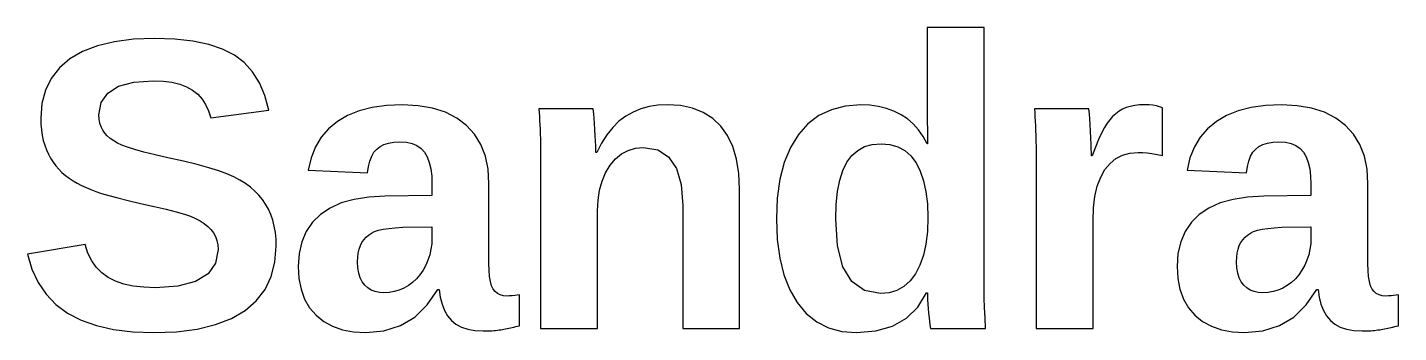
# Model space of a CAD drawing. Header units: metres. Extents: x 19 to 251, y 33 to 186.
# Drawn here: x 216.95 to 244.46, y 63.55 to 69.67 of the extents above; entities that cross this region are included whole.
import ezdxf

# ---------------------------------------------------------------- set-up
doc = ezdxf.new("R2010")
doc.units = ezdxf.units.M

msp = doc.modelspace()

# ---------------------------------------------------------------- linework, layer by layer
for p, q in [((236.139, 69.6715), (234.995, 69.6715)), ((234.995, 69.6715), (234.995, 68.0644)), ((236.139, 64.5937), (236.139, 69.6715)), ((218.69, 69.3857), (218.35, 69.3031)), ((219.072, 69.4353), (218.69, 69.3857)), ((219.497, 69.4518), (219.072, 69.4353)), ((219.902, 69.4385), (219.497, 69.4518)), ((220.265, 69.3984), (219.902, 69.4385)), ((220.585, 69.3317), (220.265, 69.3984)), ((220.862, 69.2383), (220.585, 69.3317)), ((218.053, 69.1875), (217.798, 69.0388)), ((218.35, 69.3031), (218.053, 69.1875)), ((221.098, 69.1181), (220.862, 69.2383)), ((221.297, 68.9673), (221.098, 69.1181)), ((217.588, 68.8591), (217.424, 68.6502)), ((217.798, 69.0388), (217.588, 68.8591)), ((221.465, 68.7816), (221.297, 68.9673)), ((221.603, 68.5611), (221.465, 68.7816)), ((217.424, 68.6502), (217.308, 68.4122)), ((218.774, 68.4921), (219.08, 68.5741)), ((219.08, 68.5741), (219.472, 68.6014)), ((219.472, 68.6014), (219.668, 68.5939)), ((219.668, 68.5939), (219.844, 68.5715)), ((219.844, 68.5715), (220.002, 68.534)), ((220.002, 68.534), (220.14, 68.4816)), ((221.71, 68.3057), (221.603, 68.5611)), ((217.308, 68.4122), (217.237, 68.145)), ((218.425, 68.164), (218.556, 68.3554)), ((218.556, 68.3554), (218.774, 68.4921)), ((220.14, 68.4816), (220.26, 68.4142)), ((220.26, 68.4142), (220.362, 68.332)), ((220.362, 68.332), (220.45, 68.2352)), ((220.45, 68.2352), (220.522, 68.1237)), ((221.787, 68.0155), (221.71, 68.3057)), ((217.237, 68.145), (217.214, 67.8487)), ((218.382, 67.9179), (218.425, 68.164)), ((220.522, 68.1237), (220.581, 67.9976)), ((220.581, 67.9976), (220.624, 67.8568)), ((220.624, 67.8568), (221.787, 68.0155)), ((223.603, 67.9978), (223.37, 67.905)), ((223.864, 68.0642), (223.603, 67.9978)), ((224.152, 68.104), (223.864, 68.0642)), ((224.469, 68.1172), (224.152, 68.104)), ((224.787, 68.1008), (224.469, 68.1172)), ((225.075, 68.0515), (224.787, 68.1008)), ((225.332, 67.9693), (225.075, 68.0515)), ((225.559, 67.8542), (225.332, 67.9693)), ((228.299, 68.0359), (227.209, 68.0359)), ((227.209, 68.0359), (227.214, 67.9624)), ((227.214, 67.9624), (227.218, 67.8851)), ((228.304, 67.9946), (228.299, 68.0359)), ((228.31, 67.9327), (228.304, 67.9946)), ((229.096, 67.9755), (228.95, 67.8934)), ((229.252, 68.0393), (229.096, 67.9755)), ((229.418, 68.0849), (229.252, 68.0393)), ((229.596, 68.1122), (229.418, 68.0849)), ((229.784, 68.1213), (229.596, 68.1122)), ((230.051, 68.1041), (229.784, 68.1213)), ((230.292, 68.0523), (230.051, 68.1041)), ((230.507, 67.966), (230.292, 68.0523)), ((230.696, 67.8453), (230.507, 67.966)), ((233.076, 68.0219), (232.826, 67.9026)), ((233.356, 68.0934), (233.076, 68.0219)), ((233.665, 68.1172), (233.356, 68.0934)), ((233.847, 68.1094), (233.665, 68.1172)), ((234.019, 68.086), (233.847, 68.1094)), ((234.18, 68.0469), (234.019, 68.086)), ((234.331, 67.9922), (234.18, 68.0469)), ((234.473, 67.9219), (234.331, 67.9922)), ((234.995, 68.0644), (235.004, 67.3401)), ((238.241, 68.0359), (237.151, 68.0359)), ((237.151, 68.0359), (237.156, 67.9588)), ((237.156, 67.9588), (237.16, 67.8774)), ((238.246, 67.9946), (238.241, 68.0359)), ((238.252, 67.9295), (238.246, 67.9946)), ((238.847, 67.9892), (238.781, 67.9409)), ((238.917, 68.0298), (238.847, 67.9892)), ((238.992, 68.0627), (238.917, 68.0298)), ((239.074, 68.0883), (238.992, 68.0627)), ((239.164, 68.1067), (239.074, 68.0883)), ((239.26, 68.1176), (239.164, 68.1067)), ((239.364, 68.1213), (239.26, 68.1176)), ((239.449, 68.1189), (239.364, 68.1213)), ((239.526, 68.1115), (239.449, 68.1189)), ((239.597, 68.0993), (239.526, 68.1115)), ((239.661, 68.0823), (239.597, 68.0993)), ((239.718, 68.0603), (239.661, 68.0823)), ((239.718, 67.1041), (239.718, 68.0603)), ((241.238, 67.9978), (241.005, 67.905)), ((241.499, 68.0642), (241.238, 67.9978)), ((241.788, 68.104), (241.499, 68.0642)), ((242.104, 68.1172), (241.788, 68.104)), ((242.422, 68.1008), (242.104, 68.1172)), ((242.71, 68.0515), (242.422, 68.1008)), ((242.967, 67.9693), (242.71, 68.0515)), ((243.194, 67.8542), (242.967, 67.9693)), ((217.214, 67.8487), (217.217, 67.7294)), ((217.217, 67.7294), (217.227, 67.6157)), ((218.386, 67.8316), (218.382, 67.9179)), ((218.4, 67.7519), (218.386, 67.8316)), ((218.424, 67.6786), (218.4, 67.7519)), ((218.456, 67.6119), (218.424, 67.6786)), ((223.165, 67.7856), (222.988, 67.6405)), ((223.37, 67.905), (223.165, 67.7856)), ((225.755, 67.7063), (225.559, 67.8542)), ((225.917, 67.5281), (225.755, 67.7063)), ((227.218, 67.8851), (227.223, 67.8042)), ((227.223, 67.8042), (227.227, 67.7195)), ((227.227, 67.7195), (227.231, 67.631)), ((228.317, 67.8501), (228.31, 67.9327)), ((228.324, 67.7468), (228.317, 67.8501)), ((228.332, 67.6229), (228.324, 67.7468)), ((228.815, 67.7912), (228.689, 67.6669)), ((228.95, 67.8934), (228.815, 67.7912)), ((230.858, 67.69), (230.696, 67.8453)), ((230.993, 67.5016), (230.858, 67.69)), ((232.605, 67.7357), (232.414, 67.5211)), ((232.826, 67.9026), (232.605, 67.7357)), ((234.602, 67.8362), (234.473, 67.9219)), ((234.719, 67.7351), (234.602, 67.8362)), ((234.824, 67.6187), (234.719, 67.7351)), ((237.16, 67.8774), (237.165, 67.7915)), ((237.165, 67.7915), (237.169, 67.7013)), ((237.169, 67.7013), (237.173, 67.6066)), ((238.259, 67.8404), (238.252, 67.9295)), ((238.266, 67.7273), (238.259, 67.8404)), ((238.274, 67.5904), (238.266, 67.7273)), ((238.607, 67.749), (238.554, 67.6624)), ((238.661, 67.8208), (238.607, 67.749)), ((238.719, 67.8848), (238.661, 67.8208)), ((238.781, 67.9409), (238.719, 67.8848)), ((240.8, 67.7856), (240.623, 67.6405)), ((241.005, 67.905), (240.8, 67.7856)), ((243.39, 67.7063), (243.194, 67.8542)), ((243.552, 67.5281), (243.39, 67.7063)), ((217.227, 67.6157), (217.243, 67.5074)), ((217.243, 67.5074), (217.265, 67.4048)), ((217.265, 67.4048), (217.293, 67.3076)), ((218.498, 67.5517), (218.456, 67.6119)), ((218.549, 67.4964), (218.498, 67.5517)), ((218.608, 67.4446), (218.549, 67.4964)), ((218.677, 67.3962), (218.608, 67.4446)), ((222.841, 67.4706), (222.724, 67.2757)), ((222.988, 67.6405), (222.841, 67.4706)), ((226.044, 67.3222), (225.917, 67.5281)), ((227.231, 67.631), (227.235, 67.5356)), ((227.235, 67.5356), (227.238, 67.4299)), ((227.238, 67.4299), (227.24, 67.3139)), ((228.339, 67.497), (228.332, 67.6229)), ((228.345, 67.3879), (228.339, 67.497)), ((228.573, 67.5204), (228.466, 67.3518)), ((228.689, 67.6669), (228.573, 67.5204)), ((231.098, 67.2812), (230.993, 67.5016)), ((232.414, 67.5211), (232.255, 67.2628)), ((234.916, 67.4871), (234.824, 67.6187)), ((234.995, 67.3401), (234.916, 67.4871)), ((237.173, 67.6066), (237.177, 67.505)), ((237.177, 67.505), (237.18, 67.3938)), ((238.281, 67.4515), (238.274, 67.5904)), ((238.287, 67.3326), (238.281, 67.4515)), ((238.438, 67.4231), (238.376, 67.2705)), ((238.497, 67.5537), (238.438, 67.4231)), ((238.554, 67.6624), (238.497, 67.5537)), ((240.476, 67.4706), (240.359, 67.2757)), ((240.623, 67.6405), (240.476, 67.4706)), ((243.679, 67.3222), (243.552, 67.5281)), ((217.293, 67.3076), (217.328, 67.2156)), ((217.328, 67.2156), (217.367, 67.1286)), ((217.367, 67.1286), (217.411, 67.0464)), ((218.755, 67.3512), (218.677, 67.3962)), ((218.842, 67.3096), (218.755, 67.3512)), ((218.951, 67.2677), (218.842, 67.3096)), ((219.099, 67.2217), (218.951, 67.2677)), ((219.283, 67.1717), (219.099, 67.2217)), ((219.506, 67.1176), (219.283, 67.1717)), ((222.724, 67.2757), (222.636, 67.0559)), ((223.853, 67.0865), (223.899, 67.1669)), ((223.899, 67.1669), (223.954, 67.2323)), ((223.954, 67.2323), (224.02, 67.2843)), ((224.02, 67.2843), (224.1, 67.3248)), ((224.1, 67.3248), (224.193, 67.3537)), ((224.193, 67.3537), (224.3, 67.371)), ((224.3, 67.371), (224.42, 67.3768)), ((224.42, 67.3768), (224.549, 67.3684)), ((224.549, 67.3684), (224.663, 67.3432)), ((224.663, 67.3432), (224.761, 67.3013)), ((224.761, 67.3013), (224.845, 67.2426)), ((224.845, 67.2426), (224.912, 67.1672)), ((224.912, 67.1672), (224.967, 67.0745)), ((226.134, 67.0887), (226.044, 67.3222)), ((227.24, 67.3139), (227.241, 67.1877)), ((227.241, 67.1877), (227.241, 67.0513)), ((228.349, 67.2955), (228.345, 67.3879)), ((228.351, 67.2199), (228.349, 67.2955)), ((228.352, 67.1611), (228.351, 67.2199)), ((228.368, 67.1611), (228.352, 67.1611)), ((228.466, 67.3518), (228.368, 67.1611)), ((228.747, 67.035), (228.868, 67.1347)), ((228.868, 67.1347), (229.002, 67.2059)), ((229.002, 67.2059), (229.149, 67.2486)), ((229.149, 67.2486), (229.308, 67.2628)), ((229.308, 67.2628), (229.591, 67.2164)), ((229.591, 67.2164), (229.811, 67.0773)), ((231.173, 67.0289), (231.098, 67.2812)), ((232.255, 67.2628), (232.131, 66.9646)), ((233.487, 67.1018), (233.605, 67.2061)), ((233.605, 67.2061), (233.742, 67.2805)), ((233.742, 67.2805), (233.897, 67.3252)), ((233.897, 67.3252), (234.072, 67.3401)), ((234.072, 67.3401), (234.248, 67.3247)), ((234.248, 67.3247), (234.407, 67.2786)), ((234.407, 67.2786), (234.547, 67.2017)), ((234.547, 67.2017), (234.669, 67.094)), ((235.004, 67.3401), (234.995, 67.3401)), ((237.18, 67.3938), (237.182, 67.2729)), ((237.182, 67.2729), (237.183, 67.1425)), ((237.183, 67.1425), (237.183, 67.0024)), ((238.291, 67.2337), (238.287, 67.3326)), ((238.293, 67.1548), (238.291, 67.2337)), ((238.294, 67.096), (238.293, 67.1548)), ((238.376, 67.2705), (238.31, 67.096)), ((238.918, 67.1098), (239.067, 67.1513)), ((239.067, 67.1513), (239.23, 67.1651)), ((239.23, 67.1651), (239.317, 67.1627)), ((239.317, 67.1627), (239.41, 67.1554)), ((239.41, 67.1554), (239.507, 67.1432)), ((239.507, 67.1432), (239.61, 67.1261)), ((239.61, 67.1261), (239.718, 67.1041)), ((240.359, 67.2757), (240.271, 67.0559)), ((241.488, 67.0865), (241.534, 67.1669)), ((241.534, 67.1669), (241.589, 67.2323)), ((241.589, 67.2323), (241.655, 67.2843)), ((241.655, 67.2843), (241.735, 67.3248)), ((241.735, 67.3248), (241.828, 67.3537)), ((241.828, 67.3537), (241.935, 67.371)), ((241.935, 67.371), (242.055, 67.3768)), ((242.055, 67.3768), (242.184, 67.3684)), ((242.184, 67.3684), (242.298, 67.3432)), ((242.298, 67.3432), (242.396, 67.3013)), ((242.396, 67.3013), (242.48, 67.2426)), ((242.48, 67.2426), (242.547, 67.1672)), ((242.547, 67.1672), (242.602, 67.0745)), ((243.769, 67.0887), (243.679, 67.3222)), ((217.411, 67.0464), (217.461, 66.9691)), ((217.461, 66.9691), (217.515, 66.8967)), ((217.515, 66.8967), (217.575, 66.8287)), ((219.765, 67.0594), (219.506, 67.1176)), ((220.077, 66.9904), (219.765, 67.0594)), ((220.351, 66.9236), (220.077, 66.9904)), ((220.587, 66.8589), (220.351, 66.9236)), ((220.786, 66.7964), (220.587, 66.8589)), ((222.636, 67.0559), (222.577, 66.8112)), ((223.769, 66.7542), (223.788, 66.8801)), ((223.788, 66.8801), (223.816, 66.9909)), ((223.816, 66.9909), (223.853, 67.0865)), ((224.967, 67.0745), (225.009, 66.9641)), ((225.009, 66.9641), (225.039, 66.8359)), ((226.188, 66.8275), (226.134, 67.0887)), ((227.241, 67.0513), (227.241, 63.6335)), ((228.547, 66.7563), (228.639, 66.9068)), ((228.639, 66.9068), (228.747, 67.035)), ((229.811, 67.0773), (229.968, 66.8454)), ((231.218, 66.7448), (231.173, 67.0289)), ((232.131, 66.9646), (232.043, 66.6264)), ((233.308, 66.8032), (233.388, 66.9678)), ((233.388, 66.9678), (233.487, 67.1018)), ((234.669, 67.094), (234.774, 66.9556)), ((234.774, 66.9556), (234.859, 66.7887)), ((237.183, 67.0024), (237.183, 63.6335)), ((238.31, 67.096), (238.294, 67.096)), ((238.565, 66.8193), (238.668, 66.9438)), ((238.668, 66.9438), (238.785, 67.0406)), ((238.785, 67.0406), (238.918, 67.1098)), ((240.271, 67.0559), (240.212, 66.8112)), ((241.404, 66.7542), (241.423, 66.8801)), ((241.423, 66.8801), (241.451, 66.9909)), ((241.451, 66.9909), (241.488, 67.0865)), ((242.602, 67.0745), (242.644, 66.9641)), ((242.644, 66.9641), (242.674, 66.8359)), ((243.823, 66.8275), (243.769, 67.0887)), ((217.575, 66.8287), (217.639, 66.7648)), ((217.639, 66.7648), (217.708, 66.705)), ((217.708, 66.705), (217.782, 66.6492)), ((217.782, 66.6492), (217.861, 66.5975)), ((217.861, 66.5975), (217.944, 66.5492)), ((220.947, 66.7359), (220.786, 66.7964)), ((221.084, 66.6746), (220.947, 66.7359)), ((221.208, 66.6093), (221.084, 66.6746)), ((221.321, 66.5401), (221.208, 66.6093)), ((222.577, 66.8112), (223.769, 66.7542)), ((225.039, 66.8359), (225.057, 66.69)), ((225.057, 66.69), (225.063, 66.5264)), ((226.206, 66.5386), (226.188, 66.8275)), ((228.425, 66.4071), (228.476, 66.5898)), ((228.476, 66.5898), (228.547, 66.7563)), ((229.968, 66.8454), (230.062, 66.5207)), ((231.233, 66.4287), (231.218, 66.7448)), ((232.043, 66.6264), (231.99, 66.2485)), ((233.2, 66.3797), (233.245, 66.6072)), ((233.245, 66.6072), (233.308, 66.8032)), ((234.859, 66.7887), (234.926, 66.5956)), ((234.926, 66.5956), (234.974, 66.3763)), ((238.412, 66.4893), (238.479, 66.6676)), ((238.479, 66.6676), (238.565, 66.8193)), ((240.212, 66.8112), (241.404, 66.7542)), ((242.674, 66.8359), (242.692, 66.69)), ((242.692, 66.69), (242.698, 66.5264)), ((243.841, 66.5386), (243.823, 66.8275)), ((217.944, 66.5492), (218.032, 66.5035)), ((218.032, 66.5035), (218.123, 66.4604)), ((218.123, 66.4604), (218.218, 66.4198)), ((218.218, 66.4198), (218.317, 66.3819)), ((218.317, 66.3819), (218.433, 66.343)), ((218.433, 66.343), (218.581, 66.2993)), ((218.581, 66.2993), (218.76, 66.2509)), ((221.422, 66.4671), (221.321, 66.5401)), ((221.511, 66.3901), (221.422, 66.4671)), ((221.59, 66.308), (221.511, 66.3901)), ((221.661, 66.2198), (221.59, 66.308)), ((225.063, 66.3026), (224.115, 66.2863)), ((225.063, 66.5264), (225.063, 66.3026)), ((226.206, 64.9355), (226.206, 66.5386)), ((228.395, 66.2083), (228.425, 66.4071)), ((230.062, 66.5207), (230.094, 66.1032)), ((231.233, 63.6335), (231.233, 66.4287)), ((233.173, 66.1209), (233.2, 66.3797)), ((234.974, 66.3763), (235.002, 66.1308)), ((238.365, 66.2842), (238.412, 66.4893)), ((242.698, 66.3026), (241.75, 66.2863)), ((242.698, 66.5264), (242.698, 66.3026)), ((243.841, 64.9355), (243.841, 66.5386)), ((218.76, 66.2509), (218.97, 66.1977)), ((218.97, 66.1977), (219.212, 66.1399)), ((219.212, 66.1399), (219.49, 66.0814)), ((219.49, 66.0814), (219.73, 66.0266)), ((219.73, 66.0266), (219.932, 65.9753)), ((221.725, 66.1254), (221.661, 66.2198)), ((221.78, 66.0248), (221.725, 66.1254)), ((221.828, 65.918), (221.78, 66.0248)), ((223.017, 66.0493), (222.823, 65.9201)), ((223.244, 66.1506), (223.017, 66.0493)), ((223.502, 66.2238), (223.244, 66.1506)), ((223.793, 66.2691), (223.502, 66.2238)), ((224.115, 66.2863), (223.793, 66.2691)), ((228.385, 65.9933), (228.395, 66.2083)), ((230.094, 66.1032), (230.094, 63.6335)), ((231.99, 66.2485), (231.972, 65.8306)), ((233.164, 65.8306), (233.173, 66.1209)), ((235.002, 66.1308), (235.012, 65.8591)), ((238.327, 65.794), (238.336, 66.0524)), ((238.336, 66.0524), (238.365, 66.2842)), ((240.652, 66.0493), (240.458, 65.9201)), ((240.879, 66.1506), (240.652, 66.0493)), ((241.137, 66.2238), (240.879, 66.1506)), ((241.428, 66.2691), (241.137, 66.2238)), ((241.75, 66.2863), (241.428, 66.2691)), ((219.932, 65.9753), (220.095, 65.9276)), ((220.095, 65.9276), (220.219, 65.8835)), ((220.219, 65.8835), (220.319, 65.8391)), ((220.319, 65.8391), (220.41, 65.7904)), ((220.41, 65.7904), (220.491, 65.7375)), ((221.868, 65.8049), (221.828, 65.918)), ((221.898, 65.685), (221.868, 65.8049)), ((222.663, 65.7639), (222.538, 65.5816)), ((222.823, 65.9201), (222.663, 65.7639)), ((228.385, 63.6335), (228.385, 65.9933)), ((231.972, 65.8306), (231.989, 65.4185)), ((233.2, 65.2916), (233.164, 65.8306)), ((235.012, 65.8591), (235.002, 65.5796)), ((238.327, 63.6335), (238.327, 65.794)), ((240.298, 65.7639), (240.173, 65.5816)), ((240.458, 65.9201), (240.298, 65.7639)), ((220.491, 65.7375), (220.563, 65.6804)), ((220.563, 65.6804), (220.626, 65.619)), ((220.626, 65.619), (220.678, 65.5521)), ((220.678, 65.5521), (220.718, 65.4784)), ((220.718, 65.4784), (220.747, 65.3979)), ((221.92, 65.5585), (221.898, 65.685)), ((221.934, 65.4253), (221.92, 65.5585)), ((222.538, 65.5816), (222.449, 65.3733)), ((223.74, 65.4638), (223.791, 65.5073)), ((223.791, 65.5073), (223.848, 65.5448)), ((223.848, 65.5448), (223.912, 65.5763)), ((223.912, 65.5763), (223.988, 65.6026)), ((223.988, 65.6026), (224.082, 65.6245)), ((224.082, 65.6245), (224.195, 65.642)), ((224.195, 65.642), (224.327, 65.6551)), ((224.327, 65.6551), (224.477, 65.6638)), ((224.477, 65.6638), (225.063, 65.6719)), ((225.063, 65.6719), (225.063, 65.4481)), ((235.002, 65.5796), (234.972, 65.3269)), ((240.173, 65.5816), (240.084, 65.3733)), ((241.375, 65.4638), (241.426, 65.5073)), ((241.426, 65.5073), (241.483, 65.5448)), ((241.483, 65.5448), (241.547, 65.5763)), ((241.547, 65.5763), (241.623, 65.6026)), ((241.623, 65.6026), (241.717, 65.6245)), ((241.717, 65.6245), (241.83, 65.642)), ((241.83, 65.642), (241.962, 65.6551)), ((241.962, 65.6551), (242.112, 65.6638)), ((242.112, 65.6638), (242.698, 65.6719)), ((242.698, 65.6719), (242.698, 65.4481)), ((218.105, 65.3179), (216.946, 65.1267)), ((218.161, 65.1457), (218.105, 65.3179)), ((220.77, 65.2162), (220.72, 64.9409)), ((220.747, 65.3979), (220.764, 65.3105)), ((220.764, 65.3105), (220.77, 65.2162)), ((221.913, 64.9644), (221.938, 65.2854)), ((221.938, 65.2854), (221.934, 65.4253)), ((222.449, 65.3733), (222.395, 65.1389)), ((223.584, 65.1477), (223.601, 65.2258)), ((223.601, 65.2258), (223.626, 65.2961)), ((223.626, 65.2961), (223.657, 65.3586)), ((223.657, 65.3586), (223.695, 65.4142)), ((223.695, 65.4142), (223.74, 65.4638)), ((225.043, 65.2219), (225.018, 65.1125)), ((225.058, 65.3338), (225.043, 65.2219)), ((225.063, 65.4481), (225.058, 65.3338)), ((231.989, 65.4185), (232.039, 65.0445)), ((233.308, 64.8724), (233.2, 65.2916)), ((234.972, 65.3269), (234.922, 65.1011)), ((240.084, 65.3733), (240.03, 65.1389)), ((241.219, 65.1477), (241.236, 65.2258)), ((241.236, 65.2258), (241.261, 65.2961)), ((241.261, 65.2961), (241.292, 65.3586)), ((241.292, 65.3586), (241.33, 65.4142)), ((241.33, 65.4142), (241.375, 65.4638)), ((242.678, 65.2219), (242.653, 65.1125)), ((242.693, 65.3338), (242.678, 65.2219)), ((242.698, 65.4481), (242.693, 65.3338)), ((216.946, 65.1267), (217.035, 64.8255)), ((218.235, 64.9934), (218.161, 65.1457)), ((218.327, 64.8612), (218.235, 64.9934)), ((220.72, 64.9409), (220.569, 64.7267)), ((221.838, 64.6751), (221.913, 64.9644)), ((222.395, 65.1389), (222.378, 64.8786)), ((223.57, 64.9681), (223.573, 65.0618)), ((223.576, 64.8492), (223.57, 64.9681)), ((223.573, 65.0618), (223.584, 65.1477)), ((224.982, 65.0055), (224.937, 64.9009)), ((225.018, 65.1125), (224.982, 65.0055)), ((226.21, 64.7966), (226.206, 64.9355)), ((232.039, 65.0445), (232.123, 64.7088)), ((234.922, 65.1011), (234.853, 64.9021)), ((240.03, 65.1389), (240.013, 64.8786)), ((241.205, 64.9681), (241.208, 65.0618)), ((241.211, 64.8492), (241.205, 64.9681)), ((241.208, 65.0618), (241.219, 65.1477)), ((242.617, 65.0055), (242.572, 64.9009)), ((242.653, 65.1125), (242.617, 65.0055)), ((243.845, 64.7966), (243.841, 64.9355)), ((217.035, 64.8255), (217.16, 64.5565)), ((218.437, 64.7489), (218.327, 64.8612)), ((218.565, 64.6567), (218.437, 64.7489)), ((218.712, 64.5828), (218.565, 64.6567)), ((220.569, 64.7267), (220.318, 64.5737)), ((221.713, 64.4175), (221.838, 64.6751)), ((222.378, 64.8786), (222.392, 64.6376)), ((223.593, 64.7431), (223.576, 64.8492)), ((223.622, 64.6499), (223.593, 64.7431)), ((223.662, 64.5696), (223.622, 64.6499)), ((224.821, 64.7121), (224.751, 64.6312)), ((224.883, 64.8021), (224.821, 64.7121)), ((224.937, 64.9009), (224.883, 64.8021)), ((226.22, 64.6761), (226.21, 64.7966)), ((226.236, 64.5739), (226.22, 64.6761)), ((232.123, 64.7088), (232.24, 64.4114)), ((233.488, 64.5729), (233.308, 64.8724)), ((234.763, 64.73), (234.656, 64.5872)), ((234.853, 64.9021), (234.763, 64.73)), ((240.013, 64.8786), (240.027, 64.6376)), ((241.228, 64.7431), (241.211, 64.8492)), ((241.257, 64.6499), (241.228, 64.7431)), ((241.297, 64.5696), (241.257, 64.6499)), ((242.456, 64.7121), (242.386, 64.6312)), ((242.518, 64.8021), (242.456, 64.7121)), ((242.572, 64.9009), (242.518, 64.8021)), ((243.855, 64.6761), (243.845, 64.7966)), ((243.871, 64.5739), (243.855, 64.6761)), ((217.16, 64.5565), (217.322, 64.3197)), ((218.881, 64.5253), (218.712, 64.5828)), ((219.07, 64.4842), (218.881, 64.5253)), ((219.281, 64.4595), (219.07, 64.4842)), ((219.513, 64.4513), (219.281, 64.4595)), ((219.966, 64.4819), (219.513, 64.4513)), ((220.318, 64.5737), (219.966, 64.4819)), ((221.538, 64.1917), (221.713, 64.4175)), ((222.392, 64.6376), (222.435, 64.4193)), ((222.435, 64.4193), (222.507, 64.2236)), ((223.714, 64.5022), (223.662, 64.5696)), ((223.776, 64.4472), (223.714, 64.5022)), ((223.845, 64.4045), (223.776, 64.4472)), ((223.922, 64.374), (223.845, 64.4045)), ((224.007, 64.3557), (223.922, 64.374)), ((224.404, 64.4023), (224.306, 64.373)), ((224.498, 64.4433), (224.404, 64.4023)), ((224.589, 64.496), (224.498, 64.4433)), ((224.674, 64.5591), (224.589, 64.496)), ((224.751, 64.6312), (224.674, 64.5591)), ((224.969, 64.1068), (225.181, 64.4188)), ((225.181, 64.4188), (225.205, 64.4188)), ((225.205, 64.4188), (225.228, 64.2624)), ((226.26, 64.4902), (226.236, 64.5739)), ((226.29, 64.4248), (226.26, 64.4902)), ((226.328, 64.3743), (226.29, 64.4248)), ((226.374, 64.335), (226.328, 64.3743)), ((232.24, 64.4114), (232.391, 64.1523)), ((233.74, 64.3932), (233.488, 64.5729)), ((234.064, 64.3333), (233.74, 64.3932)), ((234.392, 64.3968), (234.236, 64.3492)), ((234.532, 64.4761), (234.392, 64.3968)), ((234.656, 64.5872), (234.532, 64.4761)), ((236.14, 64.4251), (236.139, 64.5937)), ((236.144, 64.2448), (236.14, 64.4251)), ((240.027, 64.6376), (240.07, 64.4193)), ((240.07, 64.4193), (240.142, 64.2236)), ((241.349, 64.5022), (241.297, 64.5696)), ((241.411, 64.4472), (241.349, 64.5022)), ((241.48, 64.4045), (241.411, 64.4472)), ((241.557, 64.374), (241.48, 64.4045)), ((241.642, 64.3557), (241.557, 64.374)), ((242.039, 64.4023), (241.941, 64.373)), ((242.133, 64.4433), (242.039, 64.4023)), ((242.224, 64.496), (242.133, 64.4433)), ((242.309, 64.5591), (242.224, 64.496)), ((242.386, 64.6312), (242.309, 64.5591)), ((242.604, 64.1068), (242.816, 64.4188)), ((242.816, 64.4188), (242.84, 64.4188)), ((242.84, 64.4188), (242.863, 64.2624)), ((243.895, 64.4902), (243.871, 64.5739)), ((243.925, 64.4248), (243.895, 64.4902)), ((243.963, 64.3743), (243.925, 64.4248)), ((244.009, 64.335), (243.963, 64.3743)), ((217.322, 64.3197), (217.518, 64.1151)), ((217.518, 64.1151), (217.751, 63.9427)), ((221.313, 63.9976), (221.538, 64.1917)), ((222.507, 64.2236), (222.607, 64.0505)), ((224.099, 64.3496), (224.007, 64.3557)), ((224.204, 64.3555), (224.099, 64.3496)), ((224.306, 64.373), (224.204, 64.3555)), ((224.719, 63.8641), (224.969, 64.1068)), ((225.228, 64.2624), (225.264, 64.1219)), ((225.264, 64.1219), (225.314, 63.9974)), ((226.43, 64.3069), (226.374, 64.335)), ((226.495, 64.2901), (226.43, 64.3069)), ((226.568, 64.2845), (226.495, 64.2901)), ((226.62, 64.2855), (226.568, 64.2845)), ((226.671, 64.2884), (226.62, 64.2855)), ((226.722, 64.2933), (226.671, 64.2884)), ((226.772, 64.3001), (226.722, 64.2933)), ((226.821, 64.3089), (226.772, 64.3001)), ((226.821, 63.6904), (226.821, 64.3089)), ((232.391, 64.1523), (232.573, 63.9362)), ((234.236, 64.3492), (234.064, 64.3333)), ((234.812, 64.0625), (234.987, 64.3496)), ((234.987, 64.3496), (235.004, 64.3496)), ((235.004, 64.3496), (235.004, 64.2812)), ((235.004, 64.2812), (235.007, 64.2061)), ((235.007, 64.2061), (235.012, 64.1243)), ((235.012, 64.1243), (235.018, 64.0358)), ((236.15, 64.0527), (236.144, 64.2448)), ((240.142, 64.2236), (240.242, 64.0505)), ((241.734, 64.3496), (241.642, 64.3557)), ((241.839, 64.3555), (241.734, 64.3496)), ((241.941, 64.373), (241.839, 64.3555)), ((242.354, 63.8641), (242.604, 64.1068)), ((242.863, 64.2624), (242.899, 64.1219)), ((242.899, 64.1219), (242.949, 63.9974)), ((244.065, 64.3069), (244.009, 64.335)), ((244.13, 64.2901), (244.065, 64.3069)), ((244.203, 64.2845), (244.13, 64.2901)), ((244.255, 64.2855), (244.203, 64.2845)), ((244.306, 64.2884), (244.255, 64.2855)), ((244.357, 64.2933), (244.306, 64.2884)), ((244.407, 64.3001), (244.357, 64.2933)), ((244.456, 64.3089), (244.407, 64.3001)), ((244.456, 63.6904), (244.456, 64.3089)), ((217.751, 63.9427), (218.021, 63.8021)), ((220.72, 63.7125), (221.04, 63.8372)), ((221.04, 63.8372), (221.313, 63.9976)), ((222.607, 64.0505), (222.736, 63.9)), ((222.736, 63.9), (222.89, 63.7748)), ((224.429, 63.6908), (224.719, 63.8641)), ((225.314, 63.9974), (225.376, 63.8888)), ((225.376, 63.8888), (225.452, 63.7962)), ((232.573, 63.9362), (232.783, 63.7682)), ((234.303, 63.6797), (234.584, 63.8392)), ((234.584, 63.8392), (234.812, 64.0625)), ((235.018, 64.0358), (235.026, 63.9407)), ((235.026, 63.9407), (235.035, 63.8496)), ((235.035, 63.8496), (235.043, 63.7734)), ((236.16, 63.849), (236.15, 64.0527)), ((236.171, 63.6335), (236.16, 63.849)), ((240.242, 64.0505), (240.371, 63.9)), ((240.371, 63.9), (240.525, 63.7748)), ((242.064, 63.6908), (242.354, 63.8641)), ((242.949, 63.9974), (243.011, 63.8888)), ((243.011, 63.8888), (243.087, 63.7962)), ((218.021, 63.8021), (218.329, 63.6927)), ((218.329, 63.6927), (218.674, 63.6146)), ((218.674, 63.6146), (219.058, 63.5678)), ((219.058, 63.5678), (219.48, 63.5521)), ((219.48, 63.5521), (219.94, 63.57)), ((219.94, 63.57), (220.354, 63.6234)), ((220.354, 63.6234), (220.72, 63.7125)), ((222.89, 63.7748), (223.067, 63.6774)), ((223.067, 63.6774), (223.266, 63.6078)), ((223.266, 63.6078), (223.488, 63.5661)), ((223.488, 63.5661), (223.733, 63.5521)), ((223.733, 63.5521), (224.1, 63.5868)), ((224.1, 63.5868), (224.429, 63.6908)), ((225.452, 63.7962), (225.543, 63.72)), ((225.543, 63.72), (225.652, 63.6608)), ((225.652, 63.6608), (225.779, 63.6185)), ((225.779, 63.6185), (225.925, 63.5931)), ((225.925, 63.5931), (226.088, 63.5847)), ((226.088, 63.5847), (226.136, 63.585)), ((226.136, 63.585), (226.181, 63.586)), ((226.181, 63.586), (226.224, 63.5876)), ((226.224, 63.5876), (226.264, 63.5899)), ((226.264, 63.5899), (226.302, 63.5928)), ((226.302, 63.5928), (226.338, 63.5962)), ((226.338, 63.5962), (226.374, 63.6)), ((226.374, 63.6), (226.408, 63.604)), ((226.408, 63.604), (226.442, 63.6084)), ((226.442, 63.6084), (226.475, 63.6132)), ((226.475, 63.6132), (226.507, 63.6184)), ((226.507, 63.6184), (226.54, 63.6242)), ((226.54, 63.6242), (226.573, 63.6307)), ((226.573, 63.6307), (226.605, 63.6379)), ((226.605, 63.6379), (226.638, 63.6457)), ((226.638, 63.6457), (226.671, 63.654)), ((226.671, 63.654), (226.706, 63.6626)), ((226.706, 63.6626), (226.743, 63.6716)), ((226.743, 63.6716), (226.781, 63.6808)), ((226.781, 63.6808), (226.821, 63.6904)), ((227.241, 63.6335), (228.385, 63.6335)), ((230.094, 63.6335), (231.233, 63.6335)), ((232.783, 63.7682), (233.02, 63.6481)), ((233.02, 63.6481), (233.286, 63.5762)), ((233.286, 63.5762), (233.579, 63.5521)), ((233.579, 63.5521), (233.968, 63.584)), ((233.968, 63.584), (234.303, 63.6797)), ((235.043, 63.7734), (235.051, 63.7119)), ((235.051, 63.7119), (235.058, 63.6653)), ((235.058, 63.6653), (235.065, 63.6335)), ((235.065, 63.6335), (236.171, 63.6335)), ((237.183, 63.6335), (238.327, 63.6335)), ((240.525, 63.7748), (240.702, 63.6774)), ((240.702, 63.6774), (240.901, 63.6078)), ((240.901, 63.6078), (241.123, 63.5661)), ((241.123, 63.5661), (241.368, 63.5521)), ((241.368, 63.5521), (241.735, 63.5868)), ((241.735, 63.5868), (242.064, 63.6908)), ((243.087, 63.7962), (243.178, 63.72)), ((243.178, 63.72), (243.287, 63.6608)), ((243.287, 63.6608), (243.414, 63.6185)), ((243.414, 63.6185), (243.56, 63.5931)), ((243.56, 63.5931), (243.723, 63.5847)), ((243.723, 63.5847), (243.771, 63.585)), ((243.771, 63.585), (243.816, 63.586)), ((243.816, 63.586), (243.859, 63.5876)), ((243.859, 63.5876), (243.899, 63.5899)), ((243.899, 63.5899), (243.937, 63.5928)), ((243.937, 63.5928), (243.973, 63.5962)), ((243.973, 63.5962), (244.009, 63.6)), ((244.009, 63.6), (244.043, 63.604)), ((244.043, 63.604), (244.077, 63.6084)), ((244.077, 63.6084), (244.11, 63.6132)), ((244.11, 63.6132), (244.142, 63.6184)), ((244.142, 63.6184), (244.175, 63.6242)), ((244.175, 63.6242), (244.208, 63.6307)), ((244.208, 63.6307), (244.24, 63.6379)), ((244.24, 63.6379), (244.273, 63.6457)), ((244.273, 63.6457), (244.306, 63.654)), ((244.306, 63.654), (244.341, 63.6626)), ((244.341, 63.6626), (244.378, 63.6716)), ((244.378, 63.6716), (244.416, 63.6808)), ((244.416, 63.6808), (244.456, 63.6904))]:
    msp.add_line(p, q)

doc.saveas('drawing.dxf')
